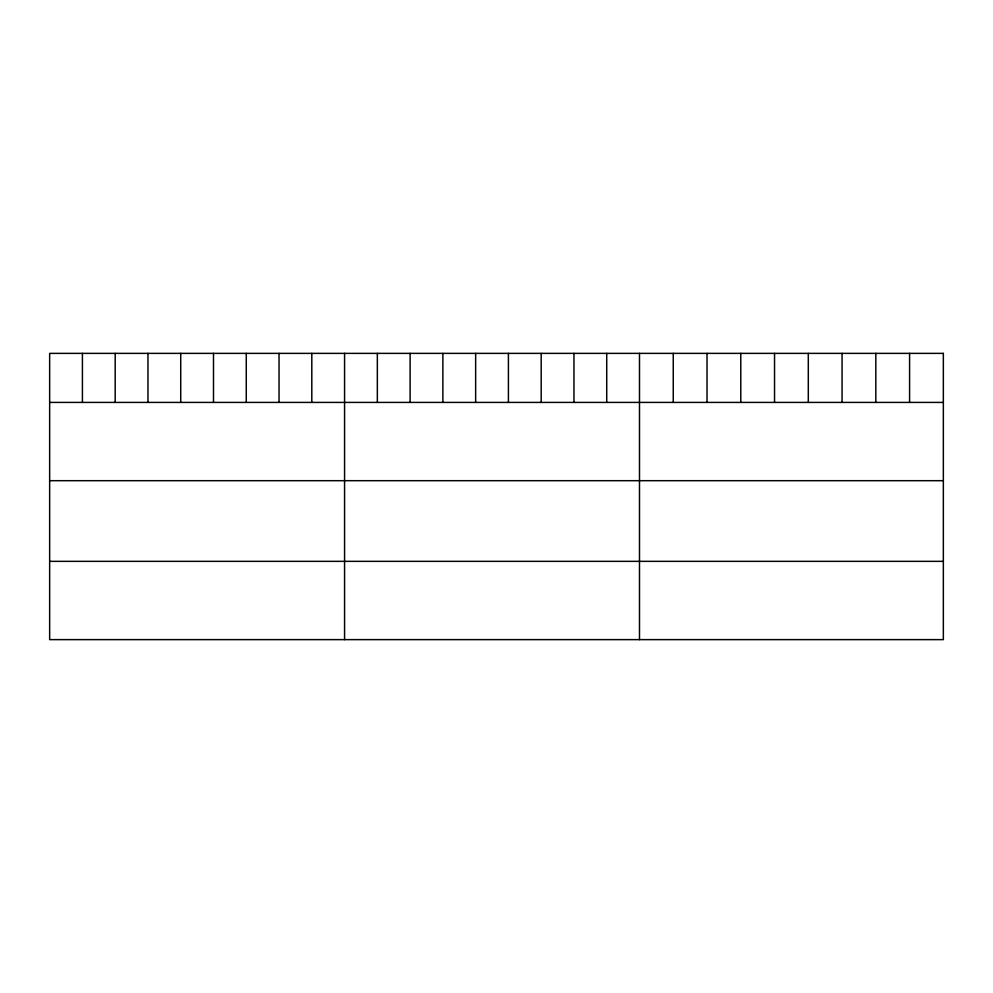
<?xml version="1.0" encoding="UTF-8"?>
<svg xmlns="http://www.w3.org/2000/svg" width="993" height="993" viewBox="0 0 993 993"><rect width="100%" height="100%" fill="white"/><g stroke="black" fill="none" stroke-linecap="round" stroke-linejoin="round"><path stroke-width="1.49" d="M49.65 402.413L943.35 402.413M49.65 480.686L943.35 480.686M49.65 561.343L943.35 561.343M909.588 353.371L909.588 402.413M875.826 353.371L875.826 402.413M842.064 353.371L842.064 402.413M808.302 353.371L808.302 402.413M774.54 353.371L774.54 402.413M740.778 353.371L740.778 402.413M707.016 353.371L707.016 402.413M673.254 353.371L673.254 402.413M639.492 353.371L639.492 639.629M606.723 353.371L606.723 402.413M573.954 353.371L573.954 402.413M541.185 353.371L541.185 402.413M508.416 353.371L508.416 402.413M475.647 353.371L475.647 402.413M442.878 353.371L442.878 402.413M410.109 353.371L410.109 402.413M377.34 353.371L377.34 402.413M344.571 353.371L344.571 639.629M311.802 353.371L311.802 402.413M279.033 353.371L279.033 402.413M246.264 353.371L246.264 402.413M213.495 353.371L213.495 402.413M180.726 353.371L180.726 402.413M147.957 353.371L147.957 402.413M115.188 353.371L115.188 402.413M82.419 353.371L82.419 402.413M943.35 353.371L49.65 353.371L49.65 639.629L943.35 639.629L943.35 353.371"/></g></svg>
